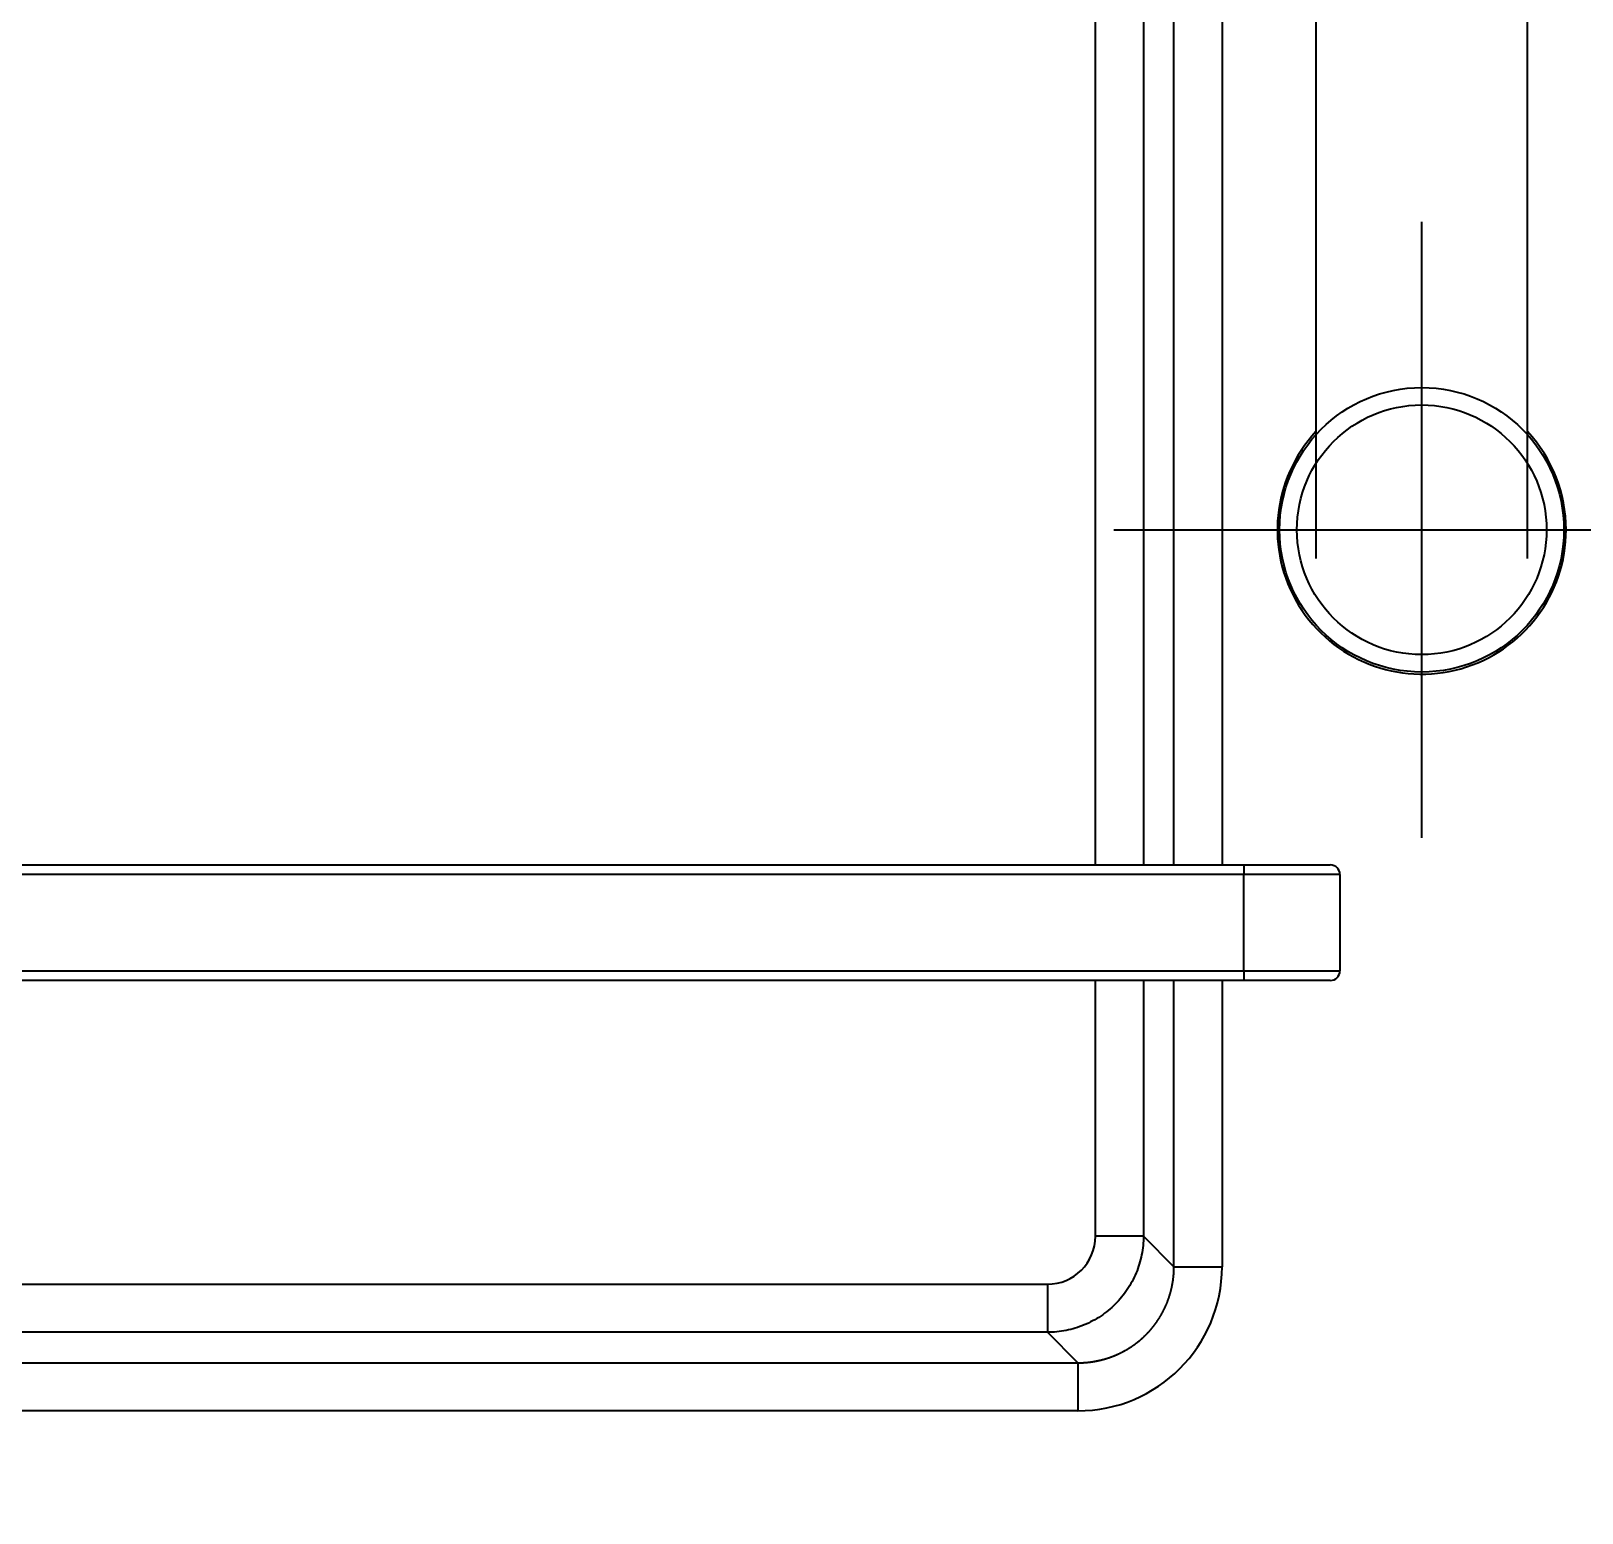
# Model space of a CAD drawing. Header units: millimetres. Extents: x 6110 to 6704, y -2661 to -1821.
# Drawn here: x 6289.37 to 6329.67, y -2299.56 to -2261.06 of the extents above; entities that cross this region are included whole.
import ezdxf

# ---------------------------------------------------------------- set-up
doc = ezdxf.new("R2010")
doc.units = ezdxf.units.MM
doc.header["$LTSCALE"] = 0.1
doc.linetypes.add('HIDDEN2', pattern=[4.7625, 3.175, -1.5875])
doc.layers.add('1', color=4, linetype='HIDDEN2', lineweight=13)
doc.layers.add('DIM', color=3, linetype='Continuous', lineweight=9)
doc.styles.get("Standard").update_dxf_attribs({"font": 'arial.ttf'})
doc.dimstyles.new('ISO-25', dxfattribs={"dimtxt": 2.5, "dimasz": 2.5, "dimexe": 1.25, "dimexo": 0.625, "dimtad": 1, "dimlfac": 5, "dimtxsty": 'Standard', "dimcen": 2.5, "dimadec": 0, "dimazin": 0, "dimtfac": 1, "dimtmove": 0, "dimatfit": 3, "dimfxl": 0, "dimarcsym": 0})

# ---------------------------------------------------------------- blocks, each defined once
blk = doc.blocks.new('*D85')
at = {"layer": 'Defpoints', "color": 0}
for p in [(6324.46, -2027.378), (6392.692, -2027.378), (6311.704, -2532.542)]:
    blk.add_point(p, dxfattribs=at)
at = {"layer": 'DIM', "color": 0, "lineweight": -2}
for p, q in [((6325.085, -2027.378), (6393.942, -2027.378)), ((6392.692, -2527.542), (6392.692, -2032.378)), ((6312.329, -2532.542), (6393.942, -2532.542))]:
    blk.add_line(p, q, dxfattribs=at)
at = {"layer": 'DIM', "color": 0}
for points in [[(6391.858, -2032.378), (6393.525, -2032.378), (6392.692, -2027.378)], [(6391.858, -2527.542), (6393.525, -2527.542), (6392.692, -2532.542)]]:
    blk.add_solid(points, dxfattribs=at)
at = {"layer": 'DIM', "color": 0, "insert": (6389.062, -2279.96), "char_height": 5, "attachment_point": 5, "rotation": 90}
blk.add_mtext('2020,7', dxfattribs=at)
blk = doc.blocks.new('*D93')
at = {"layer": 'Defpoints', "color": 0}
for p in [(6325.085, -2027.378), (6402.037, -2595.98), (6423.82, -2595.98)]:
    blk.add_point(p, dxfattribs=at)
at = {"layer": 'DIM', "color": 0, "lineweight": -2}
for p, q in [((6325.71, -2027.378), (6425.07, -2027.378)), ((6423.82, -2032.378), (6423.82, -2590.98)), ((6402.662, -2595.98), (6425.07, -2595.98))]:
    blk.add_line(p, q, dxfattribs=at)
at = {"layer": 'DIM', "color": 0}
for points in [[(6422.987, -2032.378), (6424.654, -2032.378), (6423.82, -2027.378)], [(6422.987, -2590.98), (6424.654, -2590.98), (6423.82, -2595.98)]]:
    blk.add_solid(points, dxfattribs=at)
at = {"layer": 'DIM', "color": 0, "insert": (6420.19, -2311.679), "char_height": 5, "attachment_point": 5, "rotation": 90}
blk.add_mtext('2274,4', dxfattribs=at)

msp = doc.modelspace()

# ---------------------------------------------------------------- hatches: boundary and pattern name
at = {"layer": 'DIM'}
h = msp.add_hatch(dxfattribs=at)
h.set_pattern_fill('ANSI31', color=2)
edge = h.paths.add_edge_path()
edge.add_line((6619.617, -2595.98), (6619.617, -1962.206))
edge.add_line((6634.617, -1966.11), (6619.617, -1966.11))
edge.add_line((6634.617, -2610.98), (6634.617, -1966.11))
edge.add_line((6634.617, -2610.98), (6184.457, -2610.98))
edge.add_line((6619.617, -2595.98), (6184.457, -2595.98))
edge.add_line((6184.457, -2610.98), (6184.457, -2595.98))

# ---------------------------------------------------------------- linework, layer by layer
at = {"layer": '1', "color": 7, "linetype": 'Continuous', "lineweight": -3}
for p, q in [((6317.029, -2282.729), (6317.029, -2226.476)), ((6318.277, -2226.482), (6318.277, -2282.73)), ((6319.07, -2282.73), (6319.07, -2226.487)), ((6320.319, -2226.495), (6320.319, -2282.73)), ((6322.757, -2226.736), (6322.757, -2274.772)), ((6328.257, -2274.772), (6328.257, -2226.732)), ((6325.507, -2282.022), (6325.507, -2266.022)), ((6317.507, -2274.022), (6333.507, -2274.022)), ((6239.382, -2282.73), (6320.882, -2282.73)), ((6320.882, -2282.73), (6323.132, -2282.73)), ((6320.882, -2282.73), (6320.882, -2282.98)), ((6320.882, -2282.98), (6239.382, -2282.98)), ((6320.882, -2285.48), (6320.882, -2282.98)), ((6323.382, -2282.98), (6320.882, -2282.98)), ((6323.382, -2282.98), (6323.382, -2285.48)), ((6239.382, -2285.48), (6320.882, -2285.48)), ((6320.882, -2285.48), (6320.882, -2285.73)), ((6320.882, -2285.48), (6323.382, -2285.48)), ((6320.882, -2285.73), (6239.382, -2285.73)), ((6317.029, -2292.374), (6317.029, -2285.729)), ((6318.277, -2285.729), (6318.277, -2292.374)), ((6319.07, -2293.167), (6319.07, -2285.729)), ((6320.319, -2285.729), (6320.319, -2293.167)), ((6323.132, -2285.73), (6320.882, -2285.73)), ((6318.277, -2292.374), (6317.029, -2292.374)), ((6318.277, -2292.374), (6319.07, -2293.167)), ((6319.07, -2293.167), (6320.319, -2293.167)), ((6243.986, -2293.622), (6315.781, -2293.622)), ((6315.781, -2293.622), (6315.781, -2294.87)), ((6315.781, -2294.87), (6243.986, -2294.87)), ((6316.574, -2295.663), (6315.781, -2294.87)), ((6243.193, -2295.663), (6316.574, -2295.663)), ((6316.574, -2295.663), (6316.574, -2296.912)), ((6316.574, -2296.912), (6243.193, -2296.912))]:
    msp.add_line(p, q, dxfattribs=at)
for radius in [3.695, 3.243]:
    msp.add_circle((6325.507, -2274.022), radius, dxfattribs=at)
for centre, radius, start, end in [((6325.507, -2274.022), 3.75, 137.1769, 0), ((6325.507, -2274.022), 3.75, 0, 42.8288), ((6323.132, -2282.98), 0.25, 0, 90), ((6323.132, -2285.48), 0.25, 270, 0)]:
    msp.add_arc(centre, radius, start, end, dxfattribs=at)
for centre, major_axis in [((6315.777, -2292.37), (-0.886, 0.886)), ((6316.563, -2293.156), (-2.659, 2.659))]:
    msp.add_ellipse(centre, major_axis=major_axis, ratio=0.997265, start_param=2.357564, end_param=3.925621, dxfattribs=at)
for points, knots in [([(6318.277, -2292.374), (6318.277, -2292.455), (6318.273, -2292.537), (6318.257, -2292.7), (6318.245, -2292.78), (6318.213, -2292.941), (6318.193, -2293.02), (6318.145, -2293.176), (6318.118, -2293.253), (6318.055, -2293.404), (6318.02, -2293.478), (6317.943, -2293.622), (6317.901, -2293.692), (6317.81, -2293.828), (6317.713, -2293.959), (6317.548, -2294.141), (6317.366, -2294.306), (6317.235, -2294.403), (6317.099, -2294.494), (6317.029, -2294.536), (6316.885, -2294.613), (6316.811, -2294.648), (6316.66, -2294.711), (6316.583, -2294.738), (6316.427, -2294.786), (6316.348, -2294.806), (6316.188, -2294.838), (6316.107, -2294.85), (6315.944, -2294.866), (6315.862, -2294.87), (6315.781, -2294.87)], [0, 0, 0, 0, 0.0625, 0.0625, 0.125, 0.125, 0.1875, 0.1875, 0.25, 0.25, 0.3125, 0.3125, 0.375, 0.375, 0.4375, 0.5, 0.5625, 0.625, 0.625, 0.6875, 0.6875, 0.75, 0.75, 0.8125, 0.8125, 0.875, 0.875, 0.9375, 0.9375, 1, 1, 1, 1]), ([(6316.574, -2295.663), (6316.578, -2295.663), (6316.587, -2295.663), (6316.599, -2295.663), (6316.612, -2295.663), (6316.625, -2295.663), (6316.638, -2295.663), (6316.651, -2295.662), (6316.664, -2295.662), (6316.676, -2295.661), (6316.689, -2295.661), (6316.702, -2295.66), (6316.715, -2295.66), (6316.728, -2295.659), (6316.74, -2295.658), (6316.753, -2295.657), (6316.766, -2295.656), (6316.778, -2295.655), (6316.791, -2295.654), (6316.804, -2295.653), (6316.816, -2295.652), (6316.829, -2295.651), (6316.842, -2295.649), (6316.854, -2295.648), (6316.867, -2295.646), (6316.88, -2295.645), (6316.892, -2295.643), (6316.905, -2295.642), (6316.917, -2295.64), (6316.93, -2295.638), (6316.942, -2295.637), (6316.955, -2295.635), (6316.967, -2295.633), (6316.98, -2295.631), (6316.992, -2295.629), (6317.004, -2295.627), (6317.017, -2295.624), (6317.029, -2295.622), (6317.041, -2295.62), (6317.054, -2295.617), (6317.066, -2295.615), (6317.078, -2295.613), (6317.091, -2295.61), (6317.103, -2295.607), (6317.115, -2295.605), (6317.127, -2295.602), (6317.14, -2295.599), (6317.152, -2295.596), (6317.164, -2295.594), (6317.176, -2295.591), (6317.188, -2295.588), (6317.2, -2295.585), (6317.212, -2295.581), (6317.224, -2295.578), (6317.236, -2295.575), (6317.248, -2295.572), (6317.26, -2295.568), (6317.272, -2295.565), (6317.284, -2295.561), (6317.296, -2295.558), (6317.308, -2295.554), (6317.319, -2295.551), (6317.331, -2295.547), (6317.343, -2295.543), (6317.355, -2295.539), (6317.366, -2295.536), (6317.378, -2295.532), (6317.39, -2295.528), (6317.401, -2295.524), (6317.413, -2295.52), (6317.424, -2295.515), (6317.436, -2295.511), (6317.448, -2295.507), (6317.459, -2295.503), (6317.47, -2295.498), (6317.482, -2295.494), (6317.493, -2295.49), (6317.505, -2295.485), (6317.516, -2295.48), (6317.527, -2295.476), (6317.539, -2295.471), (6317.55, -2295.466), (6317.561, -2295.462), (6317.572, -2295.457), (6317.583, -2295.452), (6317.594, -2295.447), (6317.606, -2295.442), (6317.617, -2295.437), (6317.628, -2295.432), (6317.639, -2295.427), (6317.65, -2295.422), (6317.66, -2295.416), (6317.671, -2295.411), (6317.682, -2295.406), (6317.693, -2295.4), (6317.704, -2295.395), (6317.715, -2295.39), (6317.725, -2295.384), (6317.736, -2295.379), (6317.747, -2295.373), (6317.757, -2295.367), (6317.768, -2295.362), (6317.778, -2295.356), (6317.789, -2295.35), (6317.799, -2295.344), (6317.81, -2295.338), (6317.82, -2295.332), (6317.831, -2295.326), (6317.841, -2295.32), (6317.851, -2295.314), (6317.861, -2295.308), (6317.872, -2295.302), (6317.882, -2295.296), (6317.892, -2295.289), (6317.902, -2295.283), (6317.912, -2295.277), (6317.922, -2295.27), (6317.932, -2295.264), (6317.942, -2295.258), (6317.952, -2295.251), (6317.962, -2295.244), (6317.972, -2295.238), (6317.982, -2295.231), (6317.991, -2295.225), (6318.001, -2295.218), (6318.011, -2295.211), (6318.021, -2295.204), (6318.03, -2295.197), (6318.04, -2295.191), (6318.049, -2295.184), (6318.059, -2295.177), (6318.068, -2295.17), (6318.078, -2295.163), (6318.087, -2295.155), (6318.096, -2295.148), (6318.106, -2295.141), (6318.115, -2295.134), (6318.124, -2295.127), (6318.133, -2295.119), (6318.142, -2295.112), (6318.152, -2295.105), (6318.161, -2295.097), (6318.17, -2295.09), (6318.179, -2295.082), (6318.187, -2295.075), (6318.196, -2295.067), (6318.205, -2295.06), (6318.214, -2295.052), (6318.223, -2295.045), (6318.231, -2295.037), (6318.24, -2295.029), (6318.249, -2295.021), (6318.257, -2295.014), (6318.266, -2295.006), (6318.274, -2294.998), (6318.283, -2294.99), (6318.291, -2294.982), (6318.3, -2294.974), (6318.308, -2294.966), (6318.316, -2294.958), (6318.325, -2294.95), (6318.333, -2294.942), (6318.343, -2294.931), (6318.356, -2294.918), (6318.372, -2294.903), (6318.387, -2294.887), (6318.402, -2294.871), (6318.417, -2294.855), (6318.431, -2294.839), (6318.446, -2294.822), (6318.46, -2294.806), (6318.475, -2294.789), (6318.489, -2294.772), (6318.503, -2294.755), (6318.517, -2294.738), (6318.531, -2294.721), (6318.545, -2294.703), (6318.558, -2294.685), (6318.572, -2294.668), (6318.585, -2294.65), (6318.598, -2294.632), (6318.611, -2294.614), (6318.624, -2294.595), (6318.637, -2294.577), (6318.649, -2294.558), (6318.662, -2294.54), (6318.674, -2294.521), (6318.686, -2294.502), (6318.698, -2294.482), (6318.71, -2294.463), (6318.722, -2294.444), (6318.733, -2294.424), (6318.744, -2294.405), (6318.755, -2294.385), (6318.766, -2294.365), (6318.777, -2294.345), (6318.788, -2294.325), (6318.798, -2294.304), (6318.809, -2294.284), (6318.819, -2294.263), (6318.829, -2294.243), (6318.838, -2294.222), (6318.848, -2294.201), (6318.857, -2294.18), (6318.867, -2294.159), (6318.876, -2294.138), (6318.884, -2294.116), (6318.893, -2294.095), (6318.902, -2294.073), (6318.91, -2294.052), (6318.918, -2294.03), (6318.926, -2294.008), (6318.934, -2293.986), (6318.941, -2293.964), (6318.948, -2293.942), (6318.956, -2293.92), (6318.962, -2293.897), (6318.969, -2293.875), (6318.976, -2293.852), (6318.982, -2293.829), (6318.988, -2293.807), (6318.994, -2293.784), (6319, -2293.761), (6319.005, -2293.738), (6319.01, -2293.715), (6319.015, -2293.692), (6319.02, -2293.669), (6319.025, -2293.645), (6319.029, -2293.622), (6319.033, -2293.598), (6319.037, -2293.575), (6319.041, -2293.551), (6319.045, -2293.528), (6319.048, -2293.504), (6319.051, -2293.48), (6319.054, -2293.456), (6319.057, -2293.433), (6319.059, -2293.409), (6319.061, -2293.385), (6319.063, -2293.361), (6319.065, -2293.337), (6319.066, -2293.312), (6319.068, -2293.288), (6319.069, -2293.264), (6319.069, -2293.24), (6319.07, -2293.215), (6319.07, -2293.191), (6319.07, -2293.175), (6319.07, -2293.167)], [0, 0, 0, 0, 0.00328, 0.006559, 0.009834, 0.013108, 0.01638, 0.019649, 0.022916, 0.026181, 0.029444, 0.032704, 0.035962, 0.039218, 0.042472, 0.045724, 0.048973, 0.05222, 0.055465, 0.058708, 0.061948, 0.065187, 0.068423, 0.071656, 0.074888, 0.078118, 0.081345, 0.08457, 0.087793, 0.091013, 0.094232, 0.097448, 0.100662, 0.103874, 0.107084, 0.110291, 0.113496, 0.116699, 0.1199, 0.123099, 0.126295, 0.12949, 0.132682, 0.135871, 0.139059, 0.142245, 0.145428, 0.148609, 0.151788, 0.154965, 0.158139, 0.161311, 0.164482, 0.16765, 0.170815, 0.173979, 0.17714, 0.180299, 0.183456, 0.186611, 0.189764, 0.192914, 0.196063, 0.199209, 0.202353, 0.205495, 0.208634, 0.211771, 0.214907, 0.21804, 0.221171, 0.224299, 0.227426, 0.23055, 0.233672, 0.236792, 0.23991, 0.243026, 0.246139, 0.249251, 0.25236, 0.255467, 0.258571, 0.261674, 0.264775, 0.267873, 0.270969, 0.274063, 0.277155, 0.280244, 0.283332, 0.286417, 0.2895, 0.292581, 0.29566, 0.298737, 0.301812, 0.304884, 0.307954, 0.311022, 0.314088, 0.317152, 0.320213, 0.323273, 0.32633, 0.329385, 0.332438, 0.335489, 0.338538, 0.341585, 0.344629, 0.347671, 0.350711, 0.353749, 0.356785, 0.359819, 0.36285, 0.36588, 0.368907, 0.371932, 0.374955, 0.377976, 0.380995, 0.384011, 0.387026, 0.390038, 0.393048, 0.396056, 0.399062, 0.402066, 0.405068, 0.408067, 0.411065, 0.41406, 0.417053, 0.420044, 0.423033, 0.42602, 0.429004, 0.431987, 0.434967, 0.437946, 0.440922, 0.443896, 0.446868, 0.449837, 0.452805, 0.455771, 0.458734, 0.461695, 0.464655, 0.467612, 0.470567, 0.47352, 0.47647, 0.479419, 0.482366, 0.48531, 0.488252, 0.491193, 0.494131, 0.497067, 0.500001, 0.505559, 0.511126, 0.5167, 0.522281, 0.52787, 0.533467, 0.539071, 0.544683, 0.550302, 0.555929, 0.561564, 0.567206, 0.572856, 0.578513, 0.584178, 0.589851, 0.595532, 0.60122, 0.606915, 0.612618, 0.618329, 0.624048, 0.629774, 0.635508, 0.64125, 0.646999, 0.652756, 0.658521, 0.664294, 0.670074, 0.675862, 0.681657, 0.687461, 0.693272, 0.69909, 0.704917, 0.710751, 0.716593, 0.722443, 0.728301, 0.734166, 0.740039, 0.74592, 0.751808, 0.757705, 0.763609, 0.769521, 0.775441, 0.781368, 0.787304, 0.793247, 0.799198, 0.805157, 0.811124, 0.817098, 0.823081, 0.829071, 0.835069, 0.841075, 0.847089, 0.85311, 0.85914, 0.865177, 0.871222, 0.877275, 0.883336, 0.889405, 0.895482, 0.901567, 0.90766, 0.91376, 0.919868, 0.925985, 0.932109, 0.938241, 0.944381, 0.950529, 0.956685, 0.962849, 0.969021, 0.975201, 0.981389, 0.987585, 0.993788, 1, 1, 1, 1])]:
    msp.add_open_spline(points, degree=3, knots=knots, dxfattribs=at)

# ---------------------------------------------------------------- dimensions: what is measured, and where the dimension line sits
at = {"layer": 'DIM'}
for base, p1, p2, picture, middle in [((6392.692, -2027.378), (6311.704, -2532.542), (6324.46, -2027.378), '*D85', (6389.062, -2279.96)), ((6423.82, -2595.98), (6325.085, -2027.378), (6402.037, -2595.98), '*D93', (6420.19, -2311.679))]:
    dim = msp.add_linear_dim(base=base, p1=p1, p2=p2, angle=90, dimstyle='ISO-25', override={"dimtxt": 5, "dimasz": 5, "dimdec": 1, "dimlfac": 4, "dimadec": 1, "dimtdec": 1, "dimfxl": 1.25, "dimtfill": 1}, dxfattribs=at)
    dim.commit()
    dim.dimension.update_dxf_attribs({"geometry": picture, "text_midpoint": middle})

doc.saveas('drawing.dxf')
